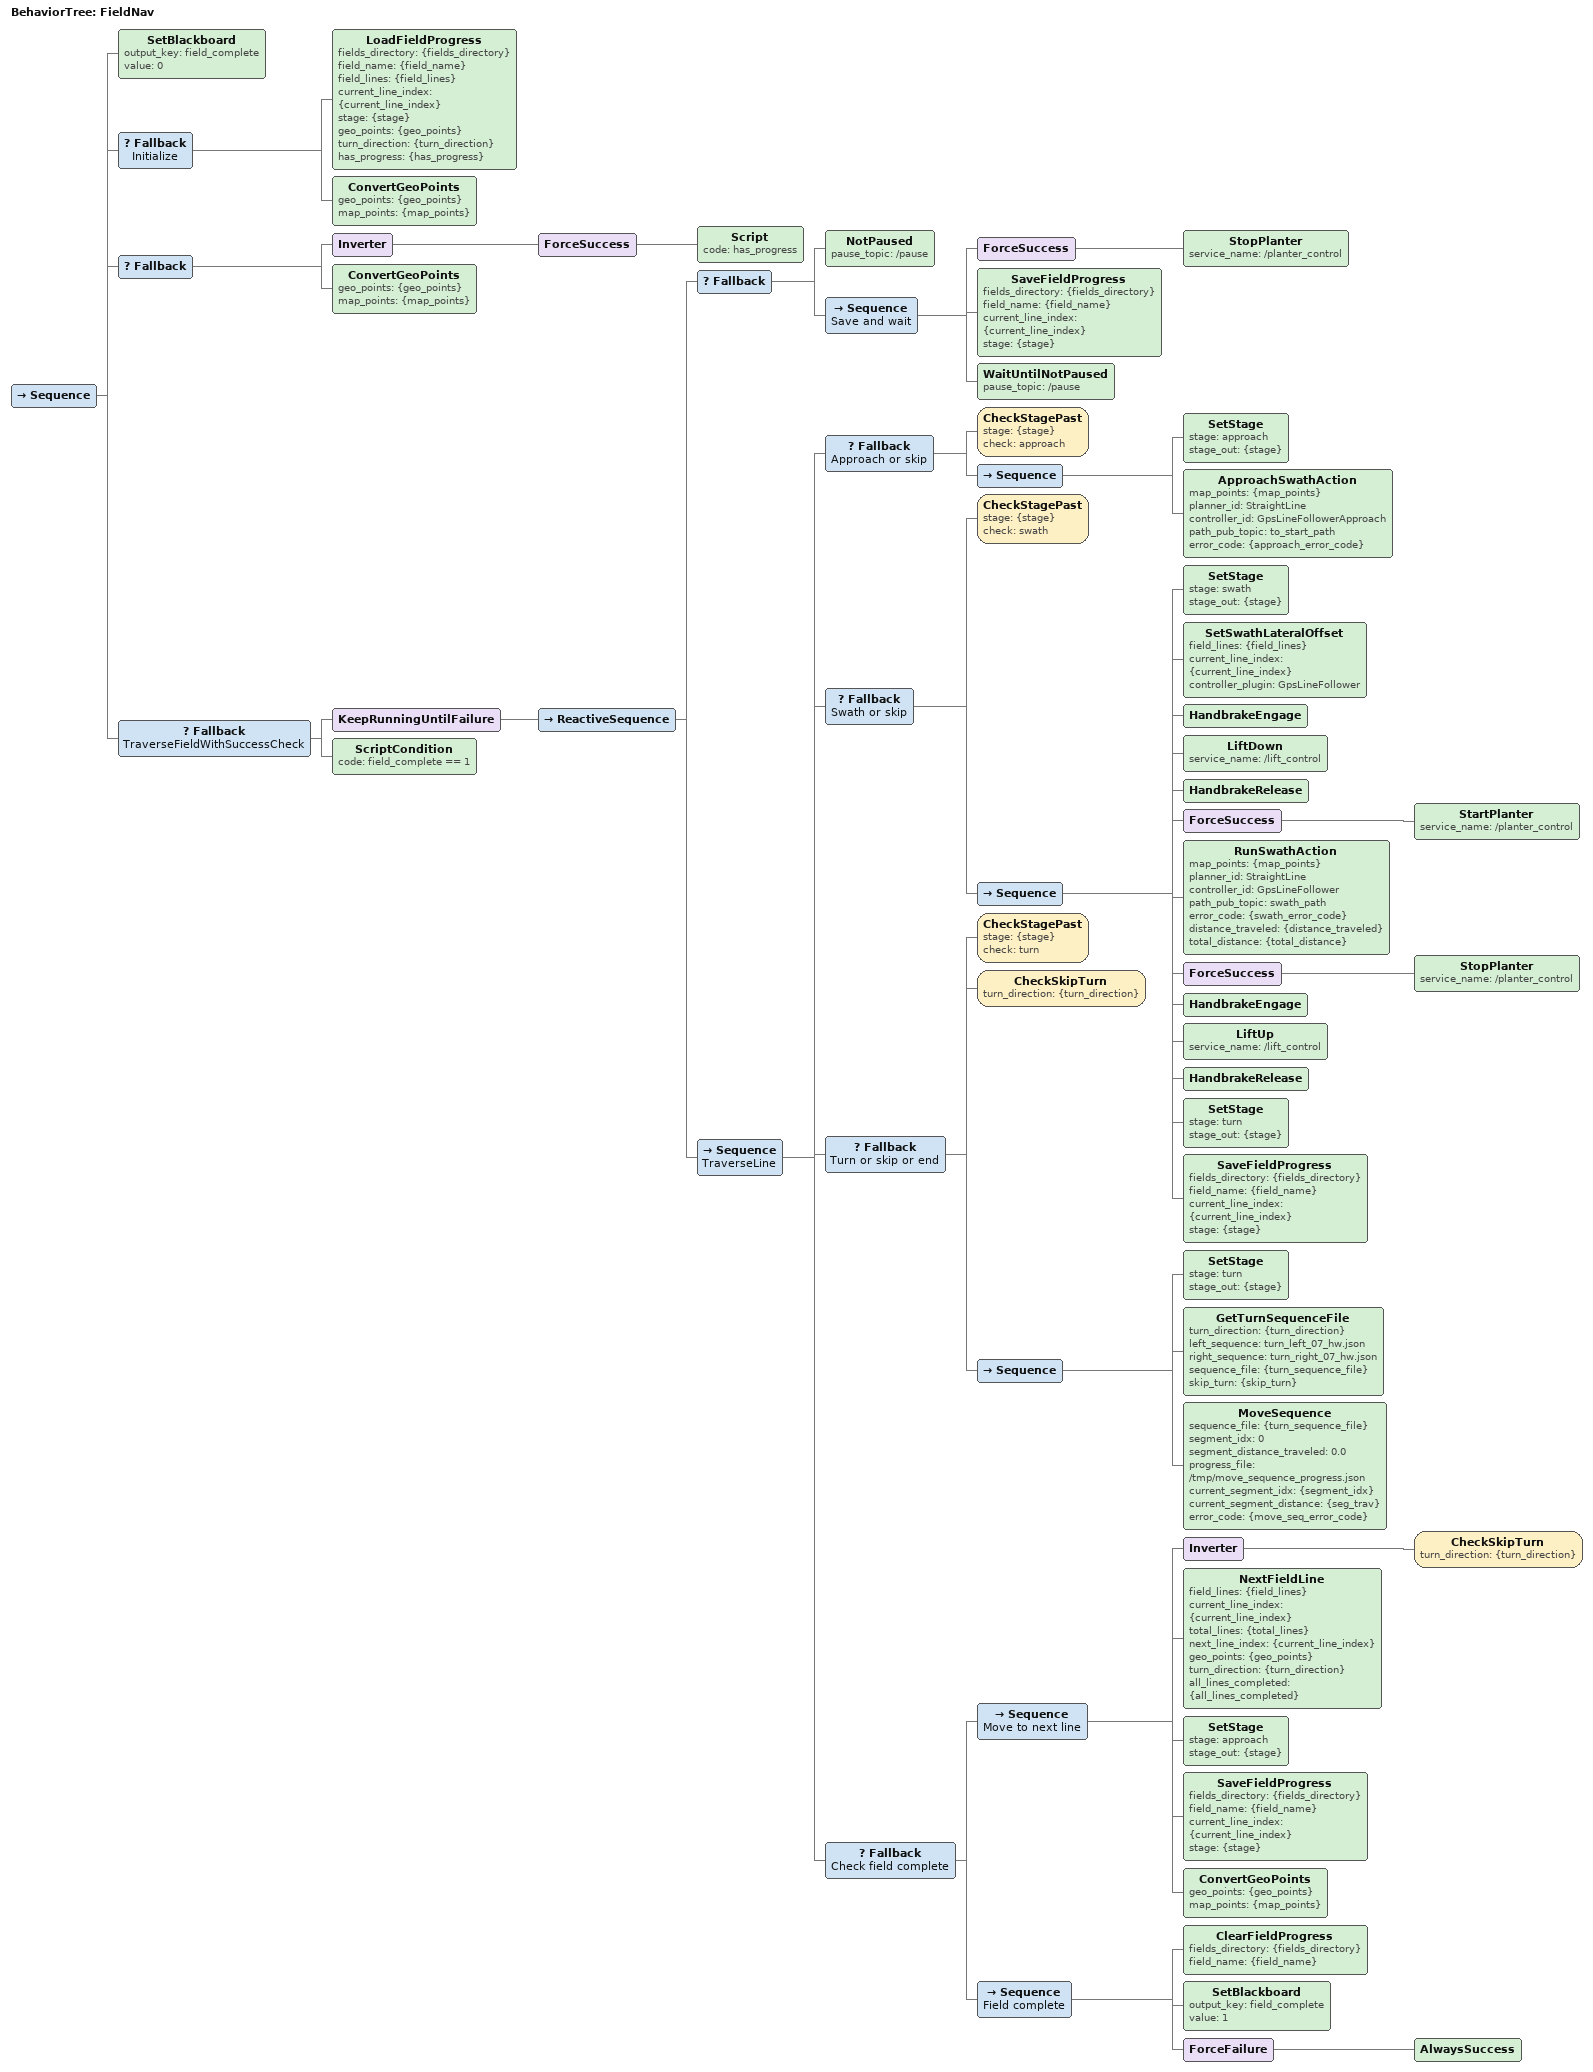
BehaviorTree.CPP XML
<root BTCPP_format="4" main_tree_to_execute="FieldNav">
  <BehaviorTree ID="FieldNav">
    <Sequence>
      <!-- Initialize field_complete flag (0=incomplete, 1=complete) -->
      <SetBlackboard output_key="field_complete" value="0"/>

      <!-- Try to load saved progress, or use navigator's initial values -->
      <Fallback name="Initialize">
        <LoadFieldProgress
            fields_directory="{fields_directory}"
            field_name="{field_name}"
            field_lines="{field_lines}"
            current_line_index="{current_line_index}"
            stage="{stage}"
            geo_points="{geo_points}"
            turn_direction="{turn_direction}"
            has_progress="{has_progress}"/>
        <!-- If no progress, geo_points already set by navigator -->
        <ConvertGeoPoints geo_points="{geo_points}" map_points="{map_points}"/>
      </Fallback>

      <!-- Convert geo_points if we loaded from progress -->
      <Fallback>
        <Inverter>
          <ForceSuccess>
            <Script code=" has_progress "/>
          </ForceSuccess>
        </Inverter>
        <ConvertGeoPoints geo_points="{geo_points}" map_points="{map_points}"/>
      </Fallback>

      <!-- Main field traversal loop - exits when field_complete is set -->
      <Fallback name="TraverseFieldWithSuccessCheck">
        <KeepRunningUntilFailure>
          <ReactiveSequence>
            <!-- Check pause state and save progress when paused -->
            <Fallback>
              <NotPaused pause_topic="/pause"/>
              <Sequence name="Save and wait">
                <ForceSuccess><StopPlanter service_name="/planter_control"/></ForceSuccess>
                <SaveFieldProgress
                    fields_directory="{fields_directory}"
                    field_name="{field_name}"
                    current_line_index="{current_line_index}"
                    stage="{stage}"/>
                <WaitUntilNotPaused pause_topic="/pause"/>
              </Sequence>
            </Fallback>

            <Sequence name="TraverseLine">
              <!-- APPROACH STAGE -->
              <Fallback name="Approach or skip">
                <CheckStagePast stage="{stage}" check="approach"/>
                <Sequence>
                  <SetStage stage="approach" stage_out="{stage}"/>
                  <ApproachSwathAction map_points="{map_points}"
                                       planner_id="StraightLine"
                                       controller_id="GpsLineFollowerApproach"
                                       path_pub_topic="to_start_path"
                                       error_code="{approach_error_code}"/>
                </Sequence>
              </Fallback>

              <!-- SWATH STAGE -->
              <Fallback name="Swath or skip">
                <CheckStagePast stage="{stage}" check="swath"/>
                <Sequence>
                  <SetStage stage="swath" stage_out="{stage}"/>
                  <SetSwathLateralOffset
                      field_lines="{field_lines}"
                      current_line_index="{current_line_index}"
                      controller_plugin="GpsLineFollower"/>
                  <HandbrakeEngage/>
                  <LiftDown service_name="/lift_control"/>
                  <HandbrakeRelease/>
                  <ForceSuccess><StartPlanter service_name="/planter_control"/></ForceSuccess>
                  <RunSwathAction map_points="{map_points}"
                                  planner_id="StraightLine"
                                  controller_id="GpsLineFollower"
                                  path_pub_topic="swath_path"
                                  error_code="{swath_error_code}"
                                  distance_traveled="{distance_traveled}"
                                  total_distance="{total_distance}"/>
                  <ForceSuccess><StopPlanter service_name="/planter_control"/></ForceSuccess>
                  <HandbrakeEngage/>
                  <LiftUp service_name="/lift_control"/>
                  <HandbrakeRelease/>
                  <SetStage stage="turn" stage_out="{stage}"/>
                  <SaveFieldProgress
                      fields_directory="{fields_directory}"
                      field_name="{field_name}"
                      current_line_index="{current_line_index}"
                      stage="{stage}"/>
                </Sequence>
              </Fallback>

              <!-- TURN STAGE - Skip if last line (turn_direction == "end") -->
              <Fallback name="Turn or skip or end">
                <CheckStagePast stage="{stage}" check="turn"/>
                <CheckSkipTurn turn_direction="{turn_direction}"/>
                <Sequence>
                  <SetStage stage="turn" stage_out="{stage}"/>
                  <GetTurnSequenceFile
                      turn_direction="{turn_direction}"
                      left_sequence="turn_left_07_hw.json"
                      right_sequence="turn_right_07_hw.json"
                      sequence_file="{turn_sequence_file}"
                      skip_turn="{skip_turn}"/>
                  <MoveSequence sequence_file="{turn_sequence_file}"
                                segment_idx="0"
                                segment_distance_traveled="0.0"
                                progress_file="/tmp/move_sequence_progress.json"
                                current_segment_idx="{segment_idx}"
                                current_segment_distance="{seg_trav}"
                                error_code="{move_seq_error_code}"/>
                </Sequence>
              </Fallback>

              <!-- Check if this is the last line -->
              <Fallback name="Check field complete">
                <Sequence name="Move to next line">
                  <!-- Not the last line - advance to next -->
                  <Inverter>
                    <CheckSkipTurn turn_direction="{turn_direction}"/>
                  </Inverter>
                  <NextFieldLine
                      field_lines="{field_lines}"
                      current_line_index="{current_line_index}"
                      total_lines="{total_lines}"
                      next_line_index="{current_line_index}"
                      geo_points="{geo_points}"
                      turn_direction="{turn_direction}"
                      all_lines_completed="{all_lines_completed}"/>
                  <SetStage stage="approach" stage_out="{stage}"/>
                  <!-- Save progress immediately so a pause during the arc turn
                       resumes at approach (not the previous line's turn stage). -->
                  <SaveFieldProgress
                      fields_directory="{fields_directory}"
                      field_name="{field_name}"
                      current_line_index="{current_line_index}"
                      stage="{stage}"/>
                  <ConvertGeoPoints geo_points="{geo_points}" map_points="{map_points}"/>
                </Sequence>
                <!-- Last line completed - set flag and exit loop -->
                <Sequence name="Field complete">
                  <ClearFieldProgress
                      fields_directory="{fields_directory}"
                      field_name="{field_name}"/>
                  <SetBlackboard output_key="field_complete" value="1"/>
                  <ForceFailure>
                    <AlwaysSuccess/>
                  </ForceFailure>
                </Sequence>
              </Fallback>

            </Sequence>
          </ReactiveSequence>
        </KeepRunningUntilFailure>

        <!-- After loop exits, check if it was successful completion -->
        <ScriptCondition code=" field_complete == 1 "/>
      </Fallback>
    </Sequence>
  </BehaviorTree>
</root>
